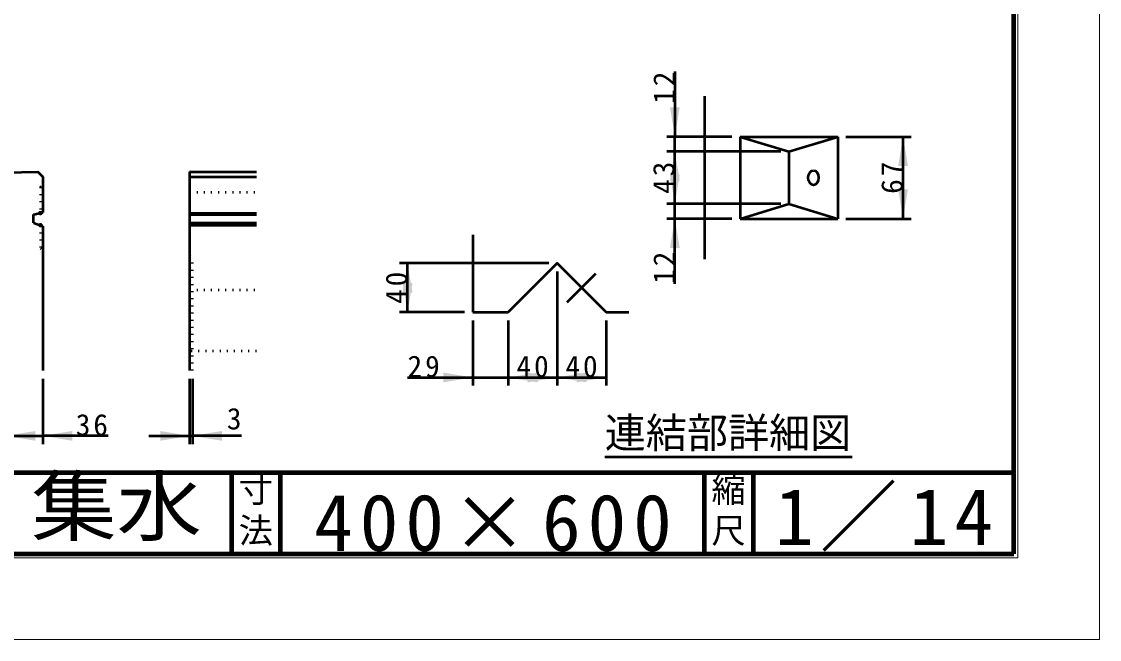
# Model space of a CAD drawing. Units: millimetres, scale not verified, with parts at other scales. Extents: x -2102 to 2102, y -1485 to 1485.
# Drawn here: x 780 to 2102, y -1485 to -727 of the extents above; entities that cross this region are included whole.
import ezdxf
from ezdxf.enums import TextEntityAlignment as Align

# ---------------------------------------------------------------- set-up
doc = ezdxf.new("R2010")
doc.units = ezdxf.units.MM
doc.header["$LTSCALE"] = 5
doc.header["$PDMODE"] = 32
doc.header["$PDSIZE"] = 2.5
doc.linetypes.add('DOTTED', pattern=[1.75, 0.25, -1.5])
doc.linetypes.add('LONG_DASHED_DOTTED', pattern=[15.25, 12, -1.5, 0.25, -1.5])
doc.layers.add('0-0_V-nasSTD', color=7, linetype='Continuous', lineweight=35)
doc.layers.add('0-1_0', color=7, linetype='Continuous', lineweight=50)
doc.styles.add('ＭＳ ゴシック', font='')
doc.styles.get('ＭＳ ゴシック').set_extended_font_data('MS Gothic')

msp = doc.modelspace()

# ---------------------------------------------------------------- linework, layer by layer
at = {"layer": '0-0_V-nasSTD', "lineweight": 50}
for p, q in [((986.173, -911.259), (1068.173, -911.259)), ((986.173, -911.259), (986.173, -1155.259)), ((986.173, -917.509), (1068.173, -917.509)), ((986.173, -961.884), (1068.173, -961.884)), ((986.173, -963.759), (1068.173, -963.759)), ((806.173, -977.956), (806.173, -1155.259)), ((986.173, -973.759), (1068.173, -973.759)), ((986.173, -976.884), (1068.173, -976.884))]:
    msp.add_line(p, q, dxfattribs=at)
at = {"layer": '0-0_V-nasSTD', "linetype": 'DOTTED', "lineweight": 50}
for p, q in [((986.173, -936.259), (1068.173, -936.259)), ((986.173, -1013.759), (989.923, -1016.259)), ((989.923, -1155.259), (989.923, -1016.259)), ((986.173, -1043.759), (989.923, -1041.259)), ((986.173, -1056.259), (1068.173, -1056.259)), ((1068.173, -1131.259), (986.173, -1131.259))]:
    msp.add_line(p, q, dxfattribs=at)
at = {"layer": '0-0_V-nasSTD', "lineweight": 100}
for p, q in [((1037.5, -1280), (1037.5, -1380)), ((1097.5, -1280), (1097.5, -1380)), ((1617.5, -1280), (1617.5, -1380)), ((1677.5, -1280), (1677.5, -1380)), ((-1997.5, -1380), (1997.5, -1380))]:
    msp.add_line(p, q, dxfattribs=at)
at = {"layer": '0-0_V-nasSTD', "lineweight": 18}
for points in [[(-2102.5, -1485), (-2102.5, 1485), (2102.5, 1485), (2102.5, -1485)], [(-2002.5, -1385), (-2002.5, 1385), (2002.5, 1385), (2002.5, -1385)]]:
    msp.add_lwpolyline(points, close=True, dxfattribs=at)
at = {"layer": '0-0_V-nasSTD', "lineweight": 100}
msp.add_lwpolyline([(1997.5, -1380), (1997.5, 1380), (-1997.5, 1380)], dxfattribs=at)
at = {"layer": '0-0_V-nasSTD'}
for points in [[(1575.547, -832.312), (1581.547, -868.312), (1587.547, -832.312)], [(1855.547, -904.312), (1861.547, -868.312), (1867.547, -904.312)], [(1575.547, -922.312), (1581.547, -886.312), (1587.547, -922.312)], [(1575.547, -914.812), (1581.547, -950.812), (1587.547, -914.812)], [(1855.547, -932.812), (1861.547, -968.812), (1867.547, -932.812)], [(1575.547, -1004.812), (1581.547, -968.812), (1587.547, -1004.812)], [(1247.638, -1059.59), (1253.638, -1023.59), (1259.638, -1059.59)], [(1247.638, -1047.59), (1253.638, -1083.59), (1259.638, -1047.59)], [(1297.638, -1169.59), (1297.638, -1157.59), (1333.638, -1163.59)], [(1377.138, -1163.59), (1413.138, -1169.59), (1413.138, -1157.59)], [(1401.138, -1169.59), (1401.138, -1157.59), (1437.138, -1163.59)], [(1437.138, -1163.59), (1473.138, -1169.59), (1473.138, -1157.59)], [(1461.138, -1169.59), (1461.138, -1157.59), (1497.138, -1163.59)], [(761.173, -1235.259), (797.173, -1241.259), (797.173, -1229.259)], [(806.173, -1235.259), (842.173, -1241.259), (842.173, -1229.259)], [(950.173, -1241.259), (950.173, -1229.259), (986.173, -1235.259)], [(989.923, -1235.259), (1025.923, -1241.259), (1025.923, -1229.259)]]:
    msp.add_solid(points, dxfattribs=at)
at = {"layer": '0-1_0'}
for p, q in [((1581.547, -788.312), (1581.547, -868.312)), ((1618.047, -818.562), (1618.047, -1018.562)), ((1651.547, -868.312), (1571.547, -868.312)), ((1581.547, -886.312), (1581.547, -868.312)), ((1661.547, -868.312), (1661.547, -968.812)), ((1661.547, -868.312), (1781.547, -868.312)), ((1781.547, -868.312), (1781.547, -968.812)), ((1791.547, -868.312), (1871.547, -868.312)), ((1861.547, -968.812), (1861.547, -868.312)), ((1711.547, -886.312), (1571.547, -886.312)), ((1581.547, -950.812), (1581.547, -886.312)), ((1721.547, -886.312), (1721.547, -950.812)), ((806.173, -917.509), (806.173, -961.24)), ((1711.547, -950.812), (1571.547, -950.812)), ((1581.547, -968.812), (1581.547, -950.812)), ((794.923, -963.759), (806.173, -961.24)), ((794.923, -973.759), (794.923, -963.759)), ((794.923, -973.759), (806.173, -977.956)), ((1651.547, -968.812), (1571.547, -968.812)), ((1581.547, -1048.812), (1581.547, -968.812)), ((1661.547, -968.812), (1781.547, -968.812)), ((1791.547, -968.812), (1871.547, -968.812)), ((1333.638, -988.59), (1333.638, -1083.59)), ((1427.138, -1023.59), (1243.638, -1023.59)), ((1253.638, -1083.59), (1253.638, -1023.59)), ((1437.138, -1033.59), (1437.138, -1173.59)), ((1323.638, -1083.59), (1243.638, -1083.59)), ((1333.638, -1083.59), (1377.138, -1083.59)), ((1497.138, -1083.59), (1525.138, -1083.59)), ((1333.638, -1093.59), (1333.638, -1173.59)), ((1377.138, -1093.59), (1377.138, -1173.59)), ((1497.138, -1093.59), (1497.138, -1173.59)), ((1253.638, -1163.59), (1333.638, -1163.59)), ((1333.638, -1163.59), (1377.138, -1163.59)), ((806.173, -1165.259), (806.173, -1245.259)), ((986.173, -1165.259), (986.173, -1245.259)), ((989.923, -1165.259), (989.923, -1245.259)), ((886.173, -1235.259), (806.173, -1235.259)), ((936.173, -1235.259), (986.173, -1235.259)), ((986.173, -1235.259), (989.923, -1235.259)), ((1049.923, -1235.259), (989.923, -1235.259)), ((1495.538, -1261.044), (1798.946, -1261.044))]:
    msp.add_line(p, q, dxfattribs=at)
at = {"layer": '0-1_0', "linetype": 'DOTTED'}
for q in [(806.173, -927.134), (803.298, -961.884)]:
    msp.add_line((803.298, -930.009), q, dxfattribs=at)
at = {"layer": '0-1_0', "linetype": 'LONG_DASHED_DOTTED'}
msp.add_line((1449.46, -1071.268), (1484.816, -1035.913), dxfattribs=at)
at = {"layer": '0-1_0', "lineweight": 100}
msp.add_line((-1997.5, -1280), (1997.5, -1280), dxfattribs=at)
at = {"layer": '0-1_0'}
for points in [[(1661.547, -868.312), (1721.547, -886.312), (1781.547, -868.312)], [(499.923, -917.509), (799.923, -911.259), (806.173, -917.509)], [(1661.547, -968.812), (1721.547, -950.812), (1781.547, -968.812)], [(1377.138, -1083.59), (1437.138, -1023.59), (1497.138, -1083.59)], [(1377.138, -1163.59), (1437.138, -1163.59), (1497.138, -1163.59)], [(731.173, -1235.259), (733.673, -1235.259), (758.673, -1235.259), (761.173, -1235.259), (806.173, -1235.259)]]:
    msp.add_lwpolyline(points, dxfattribs=at)
at = {"layer": '0-1_0', "linetype": 'DOTTED'}
msp.add_lwpolyline([(803.298, -976.884), (803.298, -1005.009), (806.173, -1007.884)], dxfattribs=at)
at = {"layer": '0-1_0'}
msp.add_ellipse((1751.547, -918.562), major_axis=(0, 9), ratio=0.707107, dxfattribs=at)
for p in [(803.298, -961.884), (803.298, -976.884)]:
    msp.add_point(p, dxfattribs=at)

# ---------------------------------------------------------------- texts
at = {"layer": '0-0_V-nasSTD', "style": 'ＭＳ ゴシック'}
for s, height, p in [('3', 26.39, (1031.923, -1235.259)), ('連結部詳細図', 36.95, (1495.538, -1261.044)), ('寸', 30.79, (1046.482, -1326.001)), ('縮', 30.79, (1626.482, -1326.001)), ('法', 30.79, (1046.476, -1375.99)), ('尺', 30.79, (1626.476, -1375.99))]:
    msp.add_text(s, height=height, dxfattribs=at).set_placement(p, align=Align.BOTTOM_LEFT)
at = {"layer": '0-0_V-nasSTD', "style": 'ＭＳ ゴシック', "width": 1.1}
msp.add_text('ユニロードⅡ Ｌ集水', height=69.65, dxfattribs=at).set_placement((8.5, -1377.53), align=Align.BOTTOM_LEFT)
at = {"layer": '0-0_V-nasSTD', "char_height": 26.39, "attachment_point": 7, "rotation": 90, "style": 'ＭＳ ゴシック'}
for s, insert in [('\\T1.2;12', (1581.547, -827.912)), ('\\T1.2;43', (1581.547, -938.362)), ('\\T1.2;67', (1861.547, -938.362)), ('\\T1.2;12', (1581.547, -1048.812)), ('\\T1.2;40', (1253.638, -1073.39))]:
    msp.add_mtext(s, dxfattribs=dict(at, insert=insert))
at = {"layer": '0-0_V-nasSTD', "attachment_point": 7, "style": 'ＭＳ ゴシック'}
for s, insert, char_height in [('\\T1.2;29', (1253.638, -1163.59), 26.39), ('\\T1.2;40', (1387.338, -1163.59), 26.39), ('\\T1.2;40', (1447.338, -1163.59), 26.39), ('\\T1.2;36', (846.573, -1235.259), 26.39), ('\\T1.16;1／14', (1704.533, -1377.418), 69.65), ('\\T1.18;400×600', (1139.081, -1377.492), 69.65)]:
    msp.add_mtext(s, dxfattribs=dict(at, insert=insert, char_height=char_height))

doc.saveas('drawing.dxf')
